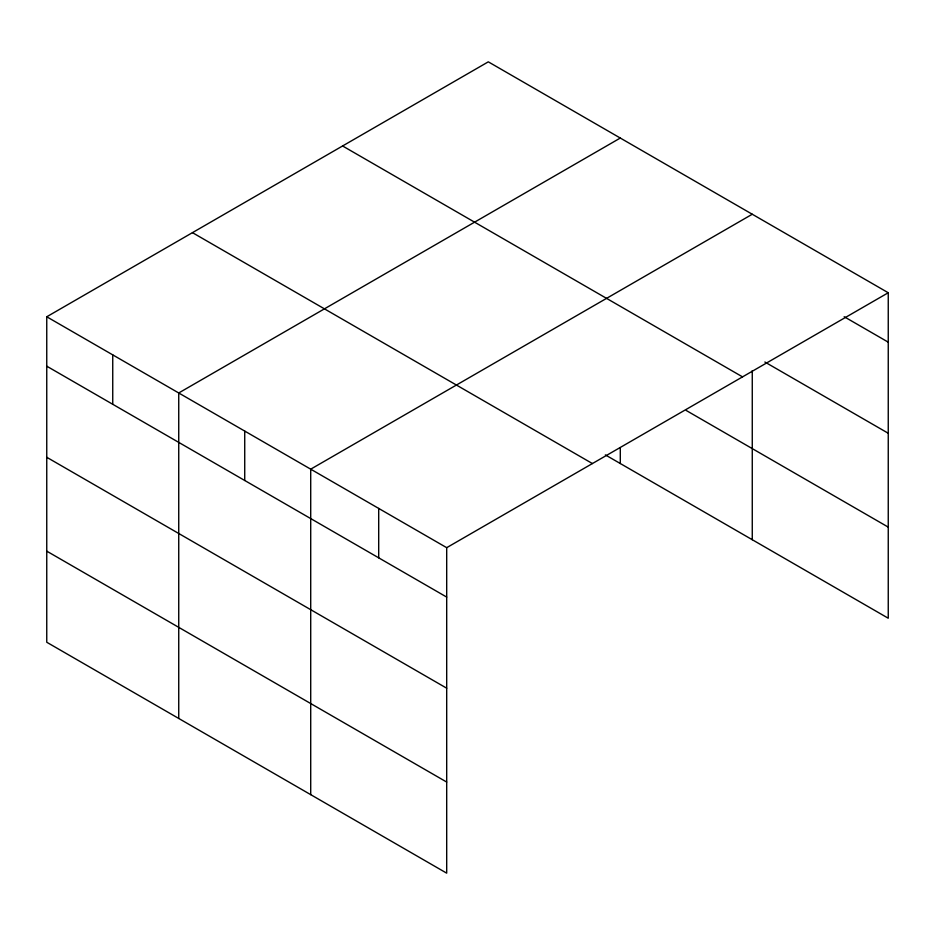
<?xml version="1.0" encoding="UTF-8"?>
<svg xmlns="http://www.w3.org/2000/svg" width="935" height="935" viewBox="0 0 935 935"><rect width="100%" height="100%" fill="white"/><g stroke="black" fill="none" stroke-linecap="round" stroke-linejoin="round"><path stroke-width="1.4" d="M605.342 454.889L888.25 618.222L888.25 292.748L488.304 61.839L46.75 316.778L46.75 642.251L446.696 873.161L446.696 547.676L46.75 316.778M620.291 138.041L178.737 392.969L178.737 718.454M752.266 214.244L310.712 469.171L310.712 794.645M446.696 547.676L888.25 292.748M844.176 316.72L888.25 342.163M764.865 362.02L888.25 433.256M342.596 145.977L742.542 376.875M686.278 410.512L888.25 527.118M192.458 232.651L592.404 463.55M46.75 366.181L446.696 597.091M46.75 457.285L446.696 688.195M46.75 551.147L446.696 782.057M752.266 370.634L752.266 539.717M620.291 447.608L620.291 463.515M378.698 508.43L378.698 557.833M244.725 431.07L244.725 480.485M112.738 354.879L112.738 404.282"/></g></svg>
